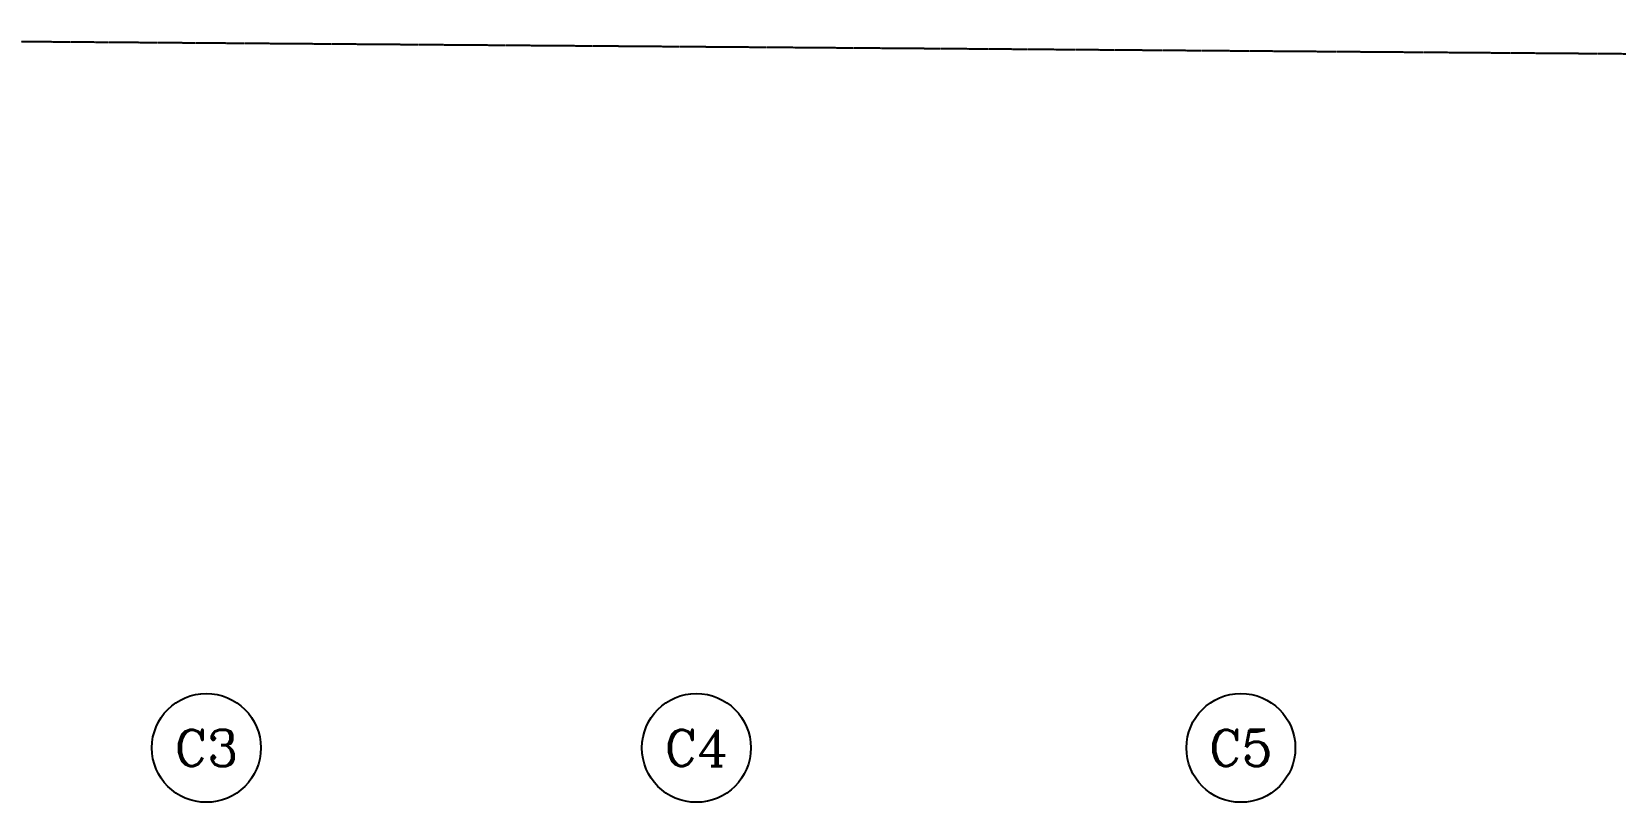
# Model space of a CAD drawing. Header units: millimetres. Extents: x -18489 to 17339, y -1599 to 10961.
# Drawn here: x -15503 to -12013, y 9262 to 10961 of the extents above; entities that cross this region are included whole.
import ezdxf
from ezdxf.enums import TextEntityAlignment as Align

# ---------------------------------------------------------------- set-up
doc = ezdxf.new("R2010")
doc.units = ezdxf.units.MM
doc.linetypes.add('X-CUB3-L10$0$5', pattern=[2.5, 1.25, -0.25, 0.25, -0.25, 0.25, -0.25])
doc.linetypes.add('X-CUB3-L10$0$COL-CEN-LIN', pattern=[3.25, 2.5, -0.25, 0.25, -0.25])
for name, color, linetype in [('X-CUB3-L10$0$0-MC', 8, 'Continuous'), ('X-CUB3-L10$0$0-NC', 8, 'Continuous'), ('X-CUB3-L10$0$CCL', 8, 'X-CUB3-L10$0$COL-CEN-LIN'), ('X-CUB3-L10$0$SITE-BND', 8, 'X-CUB3-L10$0$5')]:
    doc.layers.add(name, color=color, linetype=linetype)
doc.styles.add('X-CUB3-L10$0$COL-NUM', font='romanc')

# ---------------------------------------------------------------- blocks, each defined once
blk = doc.blocks.new('X-CUB3-L10$0$cn-y')
at = {"layer": 'X-CUB3-L10$0$0-MC'}
blk.add_circle((-50, 0), 50, dxfattribs=at)
at = {"layer": 'X-CUB3-L10$0$0-NC', "style": 'X-CUB3-L10$0$COL-NUM'}
blk.add_attdef('GRID-Y', text='', height=50, dxfattribs=at).set_placement((-50, 0), align=Align.MIDDLE_CENTER)
blk = doc.blocks.new('X-CUB3-L10$0$CUB3-10')
at = {"layer": 'X-CUB3-L10$0$CCL'}
ref = blk.add_blockref('X-CUB3-L10$0$cn-y', (-2160, 10102.459), dxfattribs=dict(at, xscale=2.399999999999997, yscale=2.399999999999997, zscale=2.399999999999997))
ref.add_attrib('GRID-Y', 'C3', dxfattribs={"layer": 'X-CUB3-L10$0$0-NC', "height": 80, "style": 'X-CUB3-L10$0$COL-NUM'}).set_placement((-2280, 10102.459), align=Align.MIDDLE_CENTER)
ref = blk.add_blockref('X-CUB3-L10$0$cn-y', (-1080, 10102.459), dxfattribs=dict(at, xscale=2.399999999999997, yscale=2.399999999999997, zscale=2.399999999999997))
ref.add_attrib('GRID-Y', 'C4', dxfattribs={"layer": 'X-CUB3-L10$0$0-NC', "height": 80, "style": 'X-CUB3-L10$0$COL-NUM'}).set_placement((-1200, 10102.459), align=Align.MIDDLE_CENTER)
ref = blk.add_blockref('X-CUB3-L10$0$cn-y', (120, 10102.459), dxfattribs=dict(at, xscale=2.399999999999997, yscale=2.399999999999997, zscale=2.399999999999997))
ref.add_attrib('GRID-Y', 'C5', dxfattribs={"layer": 'X-CUB3-L10$0$0-NC', "height": 80, "style": 'X-CUB3-L10$0$COL-NUM'}).set_placement((0, 10102.459), align=Align.MIDDLE_CENTER)
blk = doc.blocks.new('X-CUB3-L10')
at = {"layer": 'X-CUB3-L10$0$SITE-BND', "linetype": 'X-CUB3-L10$0$COL-CEN-LIN'}
blk.add_lwpolyline([(-7950.7, 7655.1), (-11800.5, 7673.3), (-11785.2, 10910.1), (-18434.9, 10960.9)], dxfattribs=at)
at = {"layer": 'X-CUB3-L10$0$CCL'}
blk.add_blockref('X-CUB3-L10$0$CUB3-10', (-12838.1, -720), dxfattribs=at)

msp = doc.modelspace()

# ---------------------------------------------------------------- block references
msp.add_blockref('X-CUB3-L10', (0, 0))

doc.saveas('drawing.dxf')
